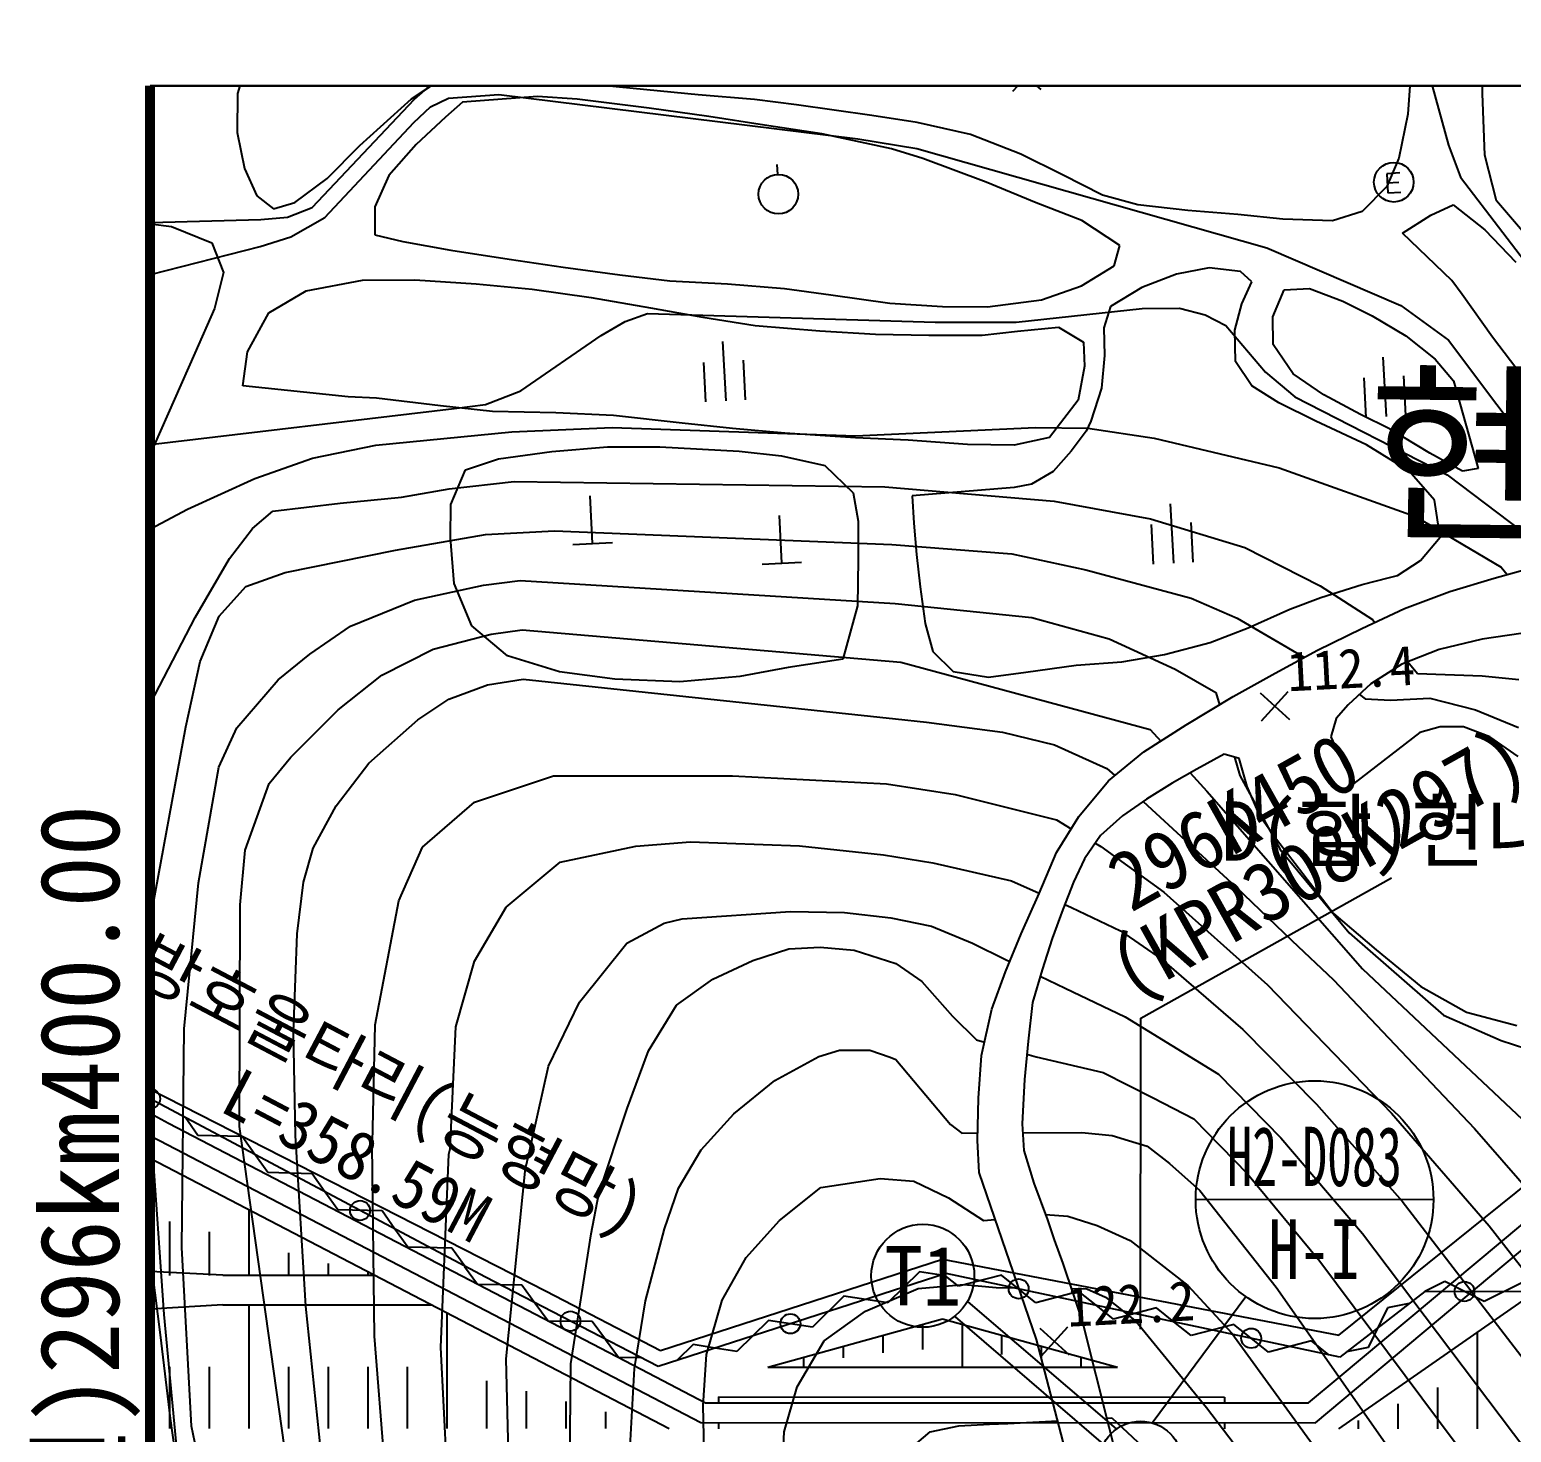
# Model space of a CAD drawing. Header units: millimetres. Extents: x 14054 to 14850, y 1103 to 1809.
# Drawn here: x 14135.3 to 14210.1, y 1473.4 to 1544.2 of the extents above; entities that cross this region are included whole.
import ezdxf
from ezdxf.enums import TextEntityAlignment as Align
from ezdxf.xclip import XClip

# ---------------------------------------------------------------- set-up
doc = ezdxf.new("R2010")
doc.units = ezdxf.units.MM
doc.header["$LTSCALE"] = 10
doc.header["$MEASUREMENT"] = 0
doc.header["$XCLIPFRAME"] = 2
doc.linetypes.add('A-CENTR01', pattern=[2, 1.25, -0.25, 0.25, -0.25])
for name, color, linetype in [('TN-MACL', 6, 'A-CENTR01'), ('TN-MANH', 4, 'Continuous'), ('TT-WIRE-EQPM', 6, 'Continuous'), ('TZ-BASE', 253, 'Continuous'), ('TZ-CABL', 4, 'Continuous')]:
    doc.layers.add(name, color=color, linetype=linetype)
doc.layers.add('TX-PAPR', color=2, linetype='Continuous', plot=False)
doc.styles.add('GR', font='GulimChe.ttf')
doc.styles.add('HANA', font='GulimChe.ttf')
doc.styles.add('굴림체', font='GulimChe.ttf')

# ---------------------------------------------------------------- blocks, each defined once
blk = doc.blocks.new('JD-SSG3')
at = {"layer": 'TZ-BASE'}
for p, q in [((5.425, 77.829, 107.231), (4.414, 74.599, 107.231)), ((14.138, 74.962, 107.231), (17.497, 77.459, 107.231)), ((67.256, 74.597, 106.136), (67.318, 77.483, 106.136)), ((64.328, 76.404, 107), (65.545, 71.992, 107)), ((13.357, 74.319, 107), (15.403, 76.155, 107)), ((27.663, 74.531, 107.929), (17.318, 75.574, 107.929)), ((43.484, 76.141, 107.702), (44.97, 74.802, 107.702)), ((43.558, 74.729, 107.702), (44.897, 76.214, 107.702)), ((63.648, 75.651, 107.929), (63.485, 73.559, 107.929)), ((13.204, 74.334, 107.231), (14.138, 74.962, 107.231)), ((4.414, 74.599, 107.231), (4.403, 72.636, 107.231)), ((8.182, 68.857, 107), (13.357, 74.319, 107)), ((10.583, 71.976, 107.231), (13.204, 74.334, 107.231)), ((14.161, 73.933, 108), (15.068, 74.369, 108)), ((15.768, 74.164, 108.551), (14.907, 73.402, 108.551)), ((15.068, 74.369, 108), (17.606, 74.562, 108)), ((19.565, 74.446, 108.551), (15.768, 74.164, 108.551)), ((17.606, 74.562, 108), (35.736, 72.32, 108)), ((21.563, 74.321, 108.551), (19.565, 74.446, 108.551)), ((25.2, 73.871, 108.551), (21.563, 74.321, 108.551)), ((30.508, 74.3, 107.929), (27.663, 74.531, 107.929)), ((32.637, 74.041, 107.929), (30.508, 74.3, 107.929)), ((67.379, 71.5, 106.136), (67.256, 74.597, 106.136)), ((13.321, 73.149, 108), (14.161, 73.933, 108)), ((14.907, 73.402, 108.551), (13.433, 72.028, 108.551)), ((28.213, 73.447, 108.551), (25.2, 73.871, 108.551)), ((31.018, 73.009, 108.551), (28.213, 73.447, 108.551)), ((36.441, 73.494, 107.929), (32.637, 74.041, 107.929)), ((38.719, 73.139, 107.929), (36.441, 73.494, 107.929)), ((63.485, 73.559, 107.929), (63.036, 71.339, 107.929)), ((4.403, 72.636, 107.231), (4.772, 70.819, 107.231)), ((8.824, 68.349, 108), (13.321, 73.149, 108)), ((33.918, 72.57, 108.551), (31.018, 73.009, 108.551)), ((37.435, 71.818, 108.551), (33.918, 72.57, 108.551)), ((41.409, 72.533, 107.929), (38.719, 73.139, 107.929)), ((8.936, 70.322, 107.231), (10.583, 71.976, 107.231)), ((13.433, 72.028, 108.551), (12.051, 70.464, 108.551)), ((35.736, 72.32, 108), (38.711, 71.833, 108)), ((39.013, 71.323, 108.551), (37.435, 71.818, 108.551)), ((38.711, 71.833, 108), (56.376, 66.809, 108)), ((43.96, 71.55, 107.929), (41.409, 72.533, 107.929)), ((65.545, 71.992, 107), (66.155, 70.379, 107)), ((42.202, 70.123, 108.551), (39.013, 71.323, 108.551)), ((46.058, 70.5, 107.929), (43.96, 71.55, 107.929)), ((63.036, 71.339, 107.929), (62.429, 69.914, 107.929)), ((67.967, 69.188, 106.136), (67.379, 71.5, 106.136)), ((4.772, 70.819, 107.231), (5.393, 69.432, 107.231)), ((7.313, 69.101, 107.231), (8.936, 70.322, 107.231)), ((12.051, 70.464, 108.551), (11.348, 68.889, 108.551)), ((31.641, 71.022, 108.929), (31.667, 70.523, 108.929)), ((48.081, 69.469, 107.929), (46.058, 70.5, 107.929)), ((63.09, 70.592, 107.527), (62.426, 70.558, 107.527)), ((62.426, 70.558, 107.527), (62.476, 69.596, 107.527)), ((66.155, 70.379, 107), (77.21, 55.896, 107)), ((44.735, 69.085, 108.551), (42.202, 70.123, 108.551)), ((62.429, 69.914, 107.929), (61.184, 68.649, 107.929)), ((63.032, 70.107, 107.527), (62.451, 70.077, 107.527)), ((62.476, 69.596, 107.527), (63.14, 69.631, 107.527)), ((5.393, 69.432, 107.231), (6.232, 68.778, 107.231)), ((6.232, 68.778, 107.231), (7.313, 69.101, 107.231)), ((6.936, 68.365, 107), (8.182, 68.857, 107)), ((11.348, 68.889, 108.551), (11.345, 67.474, 108.551)), ((47.042, 68.201, 108.551), (44.735, 69.085, 108.551)), ((49.867, 68.989, 107.929), (48.081, 69.469, 107.929)), ((52.391, 68.706, 107.929), (49.867, 68.989, 107.929)), ((64.653, 68.465, 107.193), (65.774, 68.977, 107.193)), ((65.774, 68.977, 107.193), (67.379, 67.726, 107.193)), ((69.377, 67.544, 106.136), (67.967, 69.188, 106.136)), ((0.025, 68.093, 107), (5.591, 68.245, 107)), ((5.591, 68.245, 107), (6.936, 68.365, 107)), ((7.115, 67.365, 108), (8.824, 68.349, 108)), ((48.948, 66.927, 108.551), (47.042, 68.201, 108.551)), ((54.917, 68.498, 107.929), (52.391, 68.706, 107.929)), ((57.177, 68.256, 107.929), (54.917, 68.498, 107.929)), ((59.687, 68.181, 107.929), (57.177, 68.256, 107.929)), ((61.184, 68.649, 107.929), (59.687, 68.181, 107.929)), ((63.224, 67.562, 107.193), (64.653, 68.465, 107.193)), ((0.025, 68.023, 112.325), (1.086, 67.892, 112.325)), ((1.086, 67.892, 112.325), (3.111, 67.069, 112.325)), ((5.551, 66.876, 108), (7.115, 67.365, 108)), ((11.345, 67.474, 108.551), (12.756, 67.132, 108.551)), ((65.718, 65.165, 107.193), (63.224, 67.562, 107.193)), ((67.379, 67.726, 107.193), (68.94, 66.098, 107.193)), ((0.024, 65.471, 108), (5.551, 66.876, 108)), ((3.111, 67.069, 112.325), (3.712, 65.57, 112.325)), ((12.756, 67.132, 108.551), (15.184, 66.699, 108.551)), ((15.184, 66.699, 108.551), (18.121, 66.24, 108.551)), ((48.669, 65.913, 108.551), (48.948, 66.927, 108.551)), ((56.376, 66.809, 108), (63.132, 63.902, 108)), ((18.121, 66.24, 108.551), (20.852, 65.84, 108.551)), ((20.852, 65.84, 108.551), (23.714, 65.458, 108.551)), ((47.011, 64.899, 108.551), (48.669, 65.913, 108.551)), ((3.712, 65.57, 112.325), (3.25, 63.746, 112.325)), ((7.887, 64.639, 109.457), (10.726, 65.181, 109.457)), ((10.726, 65.181, 109.457), (13.369, 65.198, 109.457)), ((13.369, 65.198, 109.457), (16.46, 65, 109.457)), ((23.714, 65.458, 108.551), (26.238, 65.155, 108.551)), ((26.238, 65.155, 108.551), (29.142, 64.998, 108.551)), ((51.814, 65.488, 111.212), (50.068, 64.816, 111.212)), ((53.46, 65.803, 111.212), (51.814, 65.488, 111.212)), ((55.044, 65.627, 111.212), (53.46, 65.803, 111.212)), ((55.62, 65.09, 111.212), (55.044, 65.627, 111.212)), ((55.113, 63.985, 111.212), (55.62, 65.09, 111.212)), ((66.235, 64.459, 107.193), (65.718, 65.165, 107.193)), ((6.002, 63.535, 109.457), (7.887, 64.639, 109.457)), ((16.46, 65, 109.457), (19.287, 64.731, 109.457)), ((19.287, 64.731, 109.457), (22.263, 64.309, 109.457)), ((29.142, 64.998, 108.551), (32.026, 64.766, 108.551)), ((32.026, 64.766, 108.551), (34.361, 64.448, 108.551)), ((34.361, 64.448, 108.551), (37.337, 64.026, 108.551)), ((45.001, 64.193, 108.551), (47.011, 64.899, 108.551)), ((50.068, 64.816, 111.212), (48.487, 63.858, 111.212)), ((56.669, 63.338, 108.608), (57.256, 64.689, 108.608)), ((57.256, 64.689, 108.608), (58.522, 64.764, 108.608)), ((58.522, 64.764, 108.608), (60.21, 64.116, 108.608)), ((67.77, 62.304, 107.193), (66.235, 64.459, 107.193)), ((3.25, 63.746, 112.325), (2.254, 61.496, 112.325)), ((22.263, 64.309, 109.457), (25.256, 63.792, 109.457)), ((25.256, 63.792, 109.457), (27.909, 63.318, 109.457)), ((37.337, 64.026, 108.551), (39.995, 63.854, 108.551)), ((39.995, 63.854, 108.551), (42.278, 63.838, 108.551)), ((42.278, 63.838, 108.551), (45.001, 64.193, 108.551)), ((43.714, 63.063, 109), (50.079, 63.752, 109)), ((48.487, 63.858, 111.212), (48.15, 62.769, 111.212)), ((50.079, 63.752, 109), (51.961, 63.762, 109)), ((51.961, 63.762, 109), (53.262, 63.43, 109)), ((54.753, 62.65, 111.212), (55.113, 63.985, 111.212)), ((60.21, 64.116, 108.608), (61.69, 63.376, 108.608)), ((63.132, 63.902, 108), (65.552, 62.154, 108)), ((4.916, 61.57, 109.457), (6.002, 63.535, 109.457)), ((22.777, 62.394, 109), (23.98, 63.102, 109)), ((23.98, 63.102, 109), (25.113, 63.497, 109)), ((25.113, 63.497, 109), (39.636, 63.057, 109)), ((27.909, 63.318, 109.457), (30.545, 62.901, 109.457)), ((30.545, 62.901, 109.457), (33.805, 62.626, 109.457)), ((39.636, 63.057, 109), (43.714, 63.063, 109)), ((53.262, 63.43, 109), (54.298, 62.886, 109)), ((54.298, 62.886, 109), (56.308, 60.546, 109)), ((56.687, 61.941, 108.608), (56.669, 63.338, 108.608)), ((61.69, 63.376, 108.608), (63.392, 62.369, 108.608)), ((18.709, 59.589, 109), (22.777, 62.394, 109)), ((28.904, 62.083, 109.136), (29.059, 59.087, 109.136)), ((33.805, 62.626, 109.457), (36.614, 62.452, 109.457)), ((36.614, 62.452, 109.457), (39.313, 62.41, 109.457)), ((39.313, 62.41, 109.457), (42.011, 62.408, 109.457)), ((42.011, 62.408, 109.457), (43.788, 62.607, 109.457)), ((43.788, 62.607, 109.457), (45.866, 62.803, 109.457)), ((45.866, 62.803, 109.457), (47.12, 62.048, 109.457)), ((48.15, 62.769, 111.212), (48.186, 61.371, 111.212)), ((54.786, 61.084, 111.212), (54.753, 62.65, 111.212)), ((63.392, 62.369, 108.608), (64.865, 61.196, 108.608)), ((65.552, 62.154, 108), (70.943, 54.958, 108)), ((69.269, 60.337, 107.193), (67.77, 62.304, 107.193)), ((2.254, 61.496, 112.325), (0.203, 56.848, 112.325)), ((4.683, 59.856, 109.457), (4.916, 61.57, 109.457)), ((47.12, 62.048, 109.457), (47.177, 60.84, 109.457)), ((48.186, 61.371, 111.212), (48.028, 59.732, 111.212)), ((57.702, 60.455, 108.608), (56.687, 61.941, 108.608)), ((28.061, 59.035, 109.136), (27.957, 61.033, 109.136)), ((30.058, 59.139, 109.136), (29.954, 61.136, 109.136)), ((47.177, 60.84, 109.457), (46.849, 59.127, 109.457)), ((55.617, 59.844, 111.212), (54.786, 61.084, 111.212)), ((62.237, 61.298, 108.608), (62.393, 58.302, 108.608)), ((64.865, 61.196, 108.608), (65.793, 60.107, 108.608)), ((9.996, 59.285, 109.457), (4.683, 59.856, 109.457)), ((56.982, 58.994, 111.212), (55.617, 59.844, 111.212)), ((56.308, 60.546, 109), (57.794, 59.295, 109)), ((59.252, 59.393, 108.608), (57.702, 60.455, 108.608)), ((61.394, 58.25, 108.608), (61.29, 60.248, 108.608)), ((63.391, 58.354, 108.608), (63.288, 60.351, 108.608)), ((65.793, 60.107, 108.608), (67.047, 55.672, 108.608)), ((11.429, 59.226, 109.457), (9.996, 59.285, 109.457)), ((14.669, 58.837, 109.457), (11.429, 59.226, 109.457)), ((16.932, 58.904, 109), (18.709, 59.589, 109)), ((46.849, 59.127, 109.457), (45.406, 57.243, 109.457)), ((48.028, 59.732, 111.212), (47.494, 58.06, 111.212)), ((57.794, 59.295, 109), (65.475, 55.356, 109)), ((61.106, 58.403, 108.608), (59.252, 59.393, 108.608)), ((0.021, 56.879, 109), (15.35, 58.7, 109)), ((17.288, 58.553, 109.457), (14.669, 58.837, 109.457)), ((15.35, 58.7, 109), (16.932, 58.904, 109)), ((20.476, 58.486, 109.457), (17.288, 58.553, 109.457)), ((23.399, 58.348, 109.457), (20.476, 58.486, 109.457)), ((26.866, 57.956, 109.457), (23.399, 58.348, 109.457)), ((58.855, 58.06, 111.212), (56.982, 58.994, 111.212)), ((62.604, 57.663, 108.608), (61.106, 58.403, 108.608)), ((18.271, 57.534, 110), (23.33, 57.751, 110)), ((23.33, 57.751, 110), (35.604, 57.327, 110)), ((29.409, 57.691, 109.457), (26.866, 57.956, 109.457)), ((32.048, 57.463, 109.457), (29.409, 57.691, 109.457)), ((35.604, 57.327, 110), (44.692, 57.739, 110)), ((44.692, 57.739, 110), (47.341, 57.714, 110)), ((47.494, 58.06, 111.212), (47.26, 57.554, 111.212)), ((47.341, 57.714, 110), (50.687, 57.212, 110)), ((61.404, 56.87, 111.212), (58.855, 58.06, 111.212)), ((64.605, 56.444, 108.608), (62.604, 57.663, 108.608)), ((0.203, 56.848, 112.325), (0.021, 56.316, 112.325)), ((11.397, 56.845, 110), (18.271, 57.534, 110)), ((35.611, 57.22, 109.457), (32.048, 57.463, 109.457)), ((38.27, 57.104, 109.457), (35.611, 57.22, 109.457)), ((41.267, 56.89, 109.457), (38.27, 57.104, 109.457)), ((43.627, 56.854, 109.457), (41.267, 56.89, 109.457)), ((45.406, 57.243, 109.457), (43.627, 56.854, 109.457)), ((47.26, 57.554, 111.212), (46.49, 56.547, 111.212)), ((50.687, 57.212, 110), (57, 55.706, 110)), ((63.554, 55.535, 111.212), (61.404, 56.87, 111.212)), ((5.292, 55.169, 110), (8.207, 56.196, 110)), ((8.207, 56.196, 110), (11.397, 56.845, 110)), ((15.923, 55.61, 114.024), (17.592, 56.17, 114.024)), ((17.592, 56.17, 114.024), (20.277, 56.526, 114.024)), ((20.277, 56.526, 114.024), (23.092, 56.767, 114.024)), ((23.092, 56.767, 114.024), (25.734, 56.765, 114.024)), ((25.734, 56.765, 114.024), (29.732, 56.553, 114.024)), ((29.732, 56.553, 114.024), (31.88, 56.314, 114.024)), ((31.88, 56.314, 114.024), (34.062, 55.829, 114.024)), ((46.49, 56.547, 111.212), (45.587, 55.523, 111.212)), ((66.252, 55.532, 108.608), (64.605, 56.444, 108.608)), ((15.179, 53.866, 114.024), (15.923, 55.61, 114.024)), ((34.062, 55.829, 114.024), (35.494, 54.448, 114.024)), ((45.587, 55.523, 111.212), (44.502, 54.878, 111.212)), ((57, 55.706, 110), (63.877, 53.247, 110)), ((64.834, 54.082, 111.212), (63.554, 55.535, 111.212)), ((65.475, 55.356, 109), (69.273, 52.47, 109)), ((67.047, 55.672, 108.608), (66.252, 55.532, 108.608)), ((1.898, 53.615, 110), (5.292, 55.169, 110)), ((12.692, 54.228, 111), (15.099, 54.654, 111)), ((15.099, 54.654, 111), (18.383, 55.017, 111)), ((18.383, 55.017, 111), (37.091, 54.753, 111)), ((37.091, 54.753, 111), (45.634, 54.025, 111)), ((43.613, 54.722, 111.212), (38.473, 54.29, 111.212)), ((44.502, 54.878, 111.212), (43.613, 54.722, 111.212)), ((6.199, 53.528, 111), (9.594, 53.93, 111)), ((9.594, 53.93, 111), (12.692, 54.228, 111)), ((15.173, 52.169, 114.024), (15.179, 53.866, 114.024)), ((22.34, 51.89, 112.533), (22.216, 54.287, 112.533)), ((35.494, 54.448, 114.024), (35.737, 53.01, 114.024)), ((38.473, 54.29, 111.212), (38.547, 52.911, 111.212)), ((45.634, 54.025, 111), (50.507, 53.142, 111)), ((51.501, 53.892, 108.608), (51.657, 50.896, 108.608)), ((65.126, 52.209, 111.212), (64.834, 54.082, 111.212)), ((0.019, 52.634, 110), (1.898, 53.615, 110)), ((5.17, 52.649, 111), (6.199, 53.528, 111)), ((31.892, 50.898, 112.552), (31.768, 53.294, 112.552)), ((50.507, 53.142, 111), (55.268, 51.686, 111)), ((63.877, 53.247, 110), (68.204, 50.695, 110)), ((4.007, 51.135, 111), (5.17, 52.649, 111)), ((16.935, 52.35, 112), (20.417, 52.524, 112)), ((20.417, 52.524, 112), (37.443, 51.839, 112)), ((35.737, 53.01, 114.024), (35.746, 51.084, 114.024)), ((38.547, 52.911, 111.212), (38.693, 51.342, 111.212)), ((50.658, 50.844, 108.608), (50.555, 52.842, 108.608)), ((52.655, 50.948, 108.608), (52.552, 52.945, 108.608)), ((12.393, 51.545, 112), (16.935, 52.35, 112)), ((15.346, 49.863, 114.024), (15.173, 52.169, 114.024)), ((21.341, 51.839, 112.533), (23.339, 51.942, 112.533)), ((37.443, 51.839, 112), (43.501, 51.36, 112)), ((55.268, 51.686, 111), (59.06, 49.753, 111)), ((64.127, 51.035, 111.212), (65.126, 52.209, 111.212)), ((2.286, 48.153, 111), (4.007, 51.135, 111)), ((6.827, 50.432, 112), (12.393, 51.545, 112)), ((30.894, 50.846, 112.552), (32.891, 50.949, 112.552)), ((35.746, 51.084, 114.024), (35.71, 48.745, 114.024)), ((38.693, 51.342, 111.212), (38.876, 49.698, 111.212)), ((43.501, 51.36, 112), (47.234, 50.56, 112)), ((62.965, 50.279, 111.212), (64.127, 51.035, 111.212)), ((4.83, 49.719, 112), (6.827, 50.432, 112)), ((47.234, 50.56, 112), (52.561, 49.132, 112)), ((61.184, 49.815, 111.212), (62.567, 50.172, 111.212)), ((62.567, 50.172, 111.212), (62.965, 50.279, 111.212)), ((65.617, 49.458), (67.844, 50.135)), ((67.844, 50.135), (70.198, 50.79)), ((68.204, 50.695, 110), (68.509, 50.32, 110)), ((3.484, 48.226, 112), (4.83, 49.719, 112)), ((13.343, 49.034, 113), (16.836, 49.793, 113)), ((16.238, 47.736, 114.024), (15.346, 49.863, 114.024)), ((16.836, 49.793, 113), (18.676, 50.021, 113)), ((18.676, 50.021, 113), (37.615, 48.868, 113)), ((38.876, 49.698, 111.212), (39.131, 47.844, 111.212)), ((59.06, 49.753, 111), (61.704, 48.045, 111)), ((59.098, 49.167, 111.212), (61.184, 49.815, 111.212)), ((63.328, 48.613), (65.617, 49.458)), ((10.127, 47.72, 113), (13.343, 49.034, 113)), ((35.71, 48.745, 114.024), (34.971, 46.058, 114.024)), ((37.615, 48.868, 113), (44.519, 48.148, 113)), ((52.561, 49.132, 112), (54.885, 48.117, 112)), ((57.542, 48.568, 111.212), (59.098, 49.167, 111.212)), ((0.016, 43.81, 111), (2.286, 48.153, 111)), ((2.536, 45.937, 112), (3.484, 48.226, 112)), ((44.519, 48.148, 113), (48.409, 47.072, 113)), ((54.885, 48.117, 112), (58.269, 46.14, 112)), ((55.433, 47.637, 111.212), (57.542, 48.568, 111.212)), ((61.165, 47.6), (63.328, 48.613)), ((61.704, 48.045, 111), (61.82, 47.907, 111)), ((8.071, 46.307, 113), (10.127, 47.72, 113)), ((14.296, 46.547, 114), (17.223, 47.31, 114)), ((18.046, 46.218, 114.024), (16.238, 47.736, 114.024)), ((17.223, 47.31, 114), (18.785, 47.524, 114)), ((18.785, 47.524, 114), (37.901, 45.892, 114)), ((39.131, 47.844, 111.212), (39.506, 46.443, 111.212)), ((53.516, 46.892, 111.212), (55.433, 47.637, 111.212)), ((58.939, 46.502), (61.165, 47.6)), ((69.195, 47.342, 112.614), (67.241, 47.065, 112.614)), ((11.699, 45.241, 114), (14.296, 46.547, 114)), ((39.506, 46.443, 111.212), (40.548, 45.427, 111.212)), ((48.409, 47.072, 113), (51.753, 45.542, 113)), ((51.204, 46.286, 111.212), (53.516, 46.892, 111.212)), ((56.797, 45.343), (58.939, 46.502)), ((65.076, 46.535, 112.614), (63.186, 45.795, 112.614)), ((67.241, 47.065, 112.614), (65.076, 46.535, 112.614)), ((1.805, 42.627, 112), (2.536, 45.937, 112)), ((6.467, 45.007, 113), (8.071, 46.307, 113)), ((20.676, 45.404, 114.024), (18.046, 46.218, 114.024)), ((32.21, 45.628, 114.024), (29.769, 45.174, 114.024)), ((34.971, 46.058, 114.024), (32.21, 45.628, 114.024)), ((37.901, 45.892, 114), (50.492, 42.495, 114)), ((44.208, 45.39, 111.212), (46.743, 45.749, 111.212)), ((46.743, 45.749, 111.212), (49.048, 45.921, 111.212)), ((49.048, 45.921, 111.212), (51.204, 46.286, 111.212)), ((63.186, 45.795, 112.614), (61.632, 44.805, 112.614)), ((63.484, 45.912, 111), (63.975, 45.324, 111)), ((4.387, 42.58, 113), (6.467, 45.007, 113)), ((9.496, 43.486, 114), (11.699, 45.241, 114)), ((17.037, 44.751, 115), (18.828, 45.048, 115)), ((18.828, 45.048, 115), (37.626, 43.04, 115)), ((23.463, 45.042, 114.024), (20.676, 45.404, 114.024)), ((26.745, 44.898, 114.024), (23.463, 45.042, 114.024)), ((29.769, 45.174, 114.024), (26.745, 44.898, 114.024)), ((40.548, 45.427, 111.212), (42.318, 45.136, 111.212)), ((42.318, 45.136, 111.212), (44.208, 45.39, 111.212)), ((51.753, 45.542, 113), (53.802, 44.37, 113)), ((54.676, 44.162), (56.797, 45.343)), ((63.975, 45.324, 111), (67.246, 45.21, 111)), ((67.246, 45.21, 111), (69.102, 45.022, 111)), ((15.084, 44.038, 115), (17.037, 44.751, 115)), ((52.303, 42.728), (54.676, 44.162)), ((53.802, 44.37, 113), (53.983, 43.743, 113)), ((56.036, 44.351, 112.446), (57.522, 43.012, 112.446)), ((56.109, 42.939, 112.446), (57.448, 44.425, 112.446)), ((61.632, 44.805, 112.614), (60.478, 43.752, 112.614)), ((61.049, 44.272, 112), (61.343, 44.052, 112)), ((7.105, 41.107, 114), (9.496, 43.486, 114)), ((13.511, 42.986, 115), (15.084, 44.038, 115)), ((60.478, 43.752, 112.614), (59.87, 43.057, 112.614)), ((61.343, 44.052, 112), (62.625, 43.976, 112)), ((62.625, 43.976, 112), (64.607, 44.079, 112)), ((64.607, 44.079, 112), (66.91, 43.489, 112)), ((66.91, 43.489, 112), (69.085, 42.608, 112)), ((11.043, 40.808, 115), (13.511, 42.986, 115)), ((37.626, 43.04, 115), (39.203, 42.872, 115)), ((39.203, 42.872, 115), (43.038, 42.37, 115)), ((50.162, 41.378), (52.303, 42.728)), ((59.87, 43.057, 112.614), (59.598, 42.132, 112.614)), ((0.012, 32.833, 112), (1.805, 42.627, 112)), ((3.473, 40.601, 113), (4.387, 42.58, 113)), ((43.038, 42.37, 115), (45.662, 41.724, 115)), ((50.492, 42.495, 114), (51.02, 41.919, 114)), ((59.598, 42.132, 112.614), (60.21, 40.809, 112.614)), ((64.097, 42.35, 112.614), (60.759, 39.78, 112.614)), ((65.126, 42.626, 112.866), (64.097, 42.35, 112.866)), ((66.303, 42.628, 112.866), (65.126, 42.626, 112.866)), ((67.628, 42.126, 112.866), (66.303, 42.628, 112.866)), ((69.059, 41.14, 112.866), (67.628, 42.126, 112.866)), ((45.662, 41.724, 115), (48.306, 40.536, 115)), ((48.378, 39.904), (50.162, 41.378)), ((54.219, 41.26, 126.025), (52.833, 40.5, 126.025)), ((54.976, 41.03, 126.025), (54.219, 41.26, 126.025)), ((2.454, 34.754, 113), (3.473, 40.601, 113)), ((6.005, 39.782, 114), (7.105, 41.107, 114)), ((9.391, 38.642, 115), (11.043, 40.808, 115)), ((48.306, 40.536, 115), (48.702, 40.172, 115)), ((52.833, 40.5, 126.025), (51.594, 39.784, 126.025)), ((54.746, 41.1, 113), (55.013, 40.175, 113)), ((55.378, 39.623, 126.025), (54.976, 41.03, 126.025)), ((60.21, 40.809, 112.614), (60.759, 39.78, 112.614)), ((4.809, 36.401, 114), (6.005, 39.782, 114)), ((16.376, 38.831, 116), (20.374, 40.156, 116)), ((20.374, 40.156, 116), (29.406, 40.16, 116)), ((29.406, 40.16, 116), (37.181, 39.764, 116)), ((37.181, 39.764, 116), (40.647, 39.218, 116)), ((46.889, 38.114), (48.378, 39.904)), ((51.594, 39.784, 126.025), (50.292, 38.983, 126.025)), ((52.499, 40.307, 114), (53.351, 39.379, 114)), ((55.013, 40.175, 113), (57.052, 36.448, 113)), ((40.647, 39.218, 116), (45.75, 37.933, 116)), ((50.292, 38.983, 126.025), (49.095, 38.14, 126.025)), ((53.351, 39.379, 114), (61.198, 30.417, 114)), ((56.032, 38.111, 126.025), (55.378, 39.623, 126.025)), ((8.228, 36.501, 115), (9.391, 38.642, 115)), ((13.749, 36.56, 116), (16.376, 38.831, 116)), ((50.125, 38.865, 115), (54.815, 34.558, 115)), ((45.75, 37.933, 116), (46.501, 37.487, 116)), ((45.757, 36.283), (46.889, 38.114)), ((49.095, 38.14, 126.025), (47.983, 37.15, 126.025)), ((56.644, 37.25, 126.025), (56.032, 38.111, 126.025)), ((24.524, 36.61, 117), (27.286, 36.826, 117)), ((27.286, 36.826, 117), (32.792, 36.632, 117)), ((47.983, 37.15, 126.025), (47.166, 35.971, 126.025)), ((47.717, 36.765, 116), (47.998, 36.598, 116)), ((56.644, 37.25, 112.866), (59.741, 33.219, 112.866)), ((4.546, 33.643, 114), (4.809, 36.401, 114)), ((7.754, 34.785, 115), (8.228, 36.501, 115)), ((12.567, 33.855, 116), (13.749, 36.56, 116)), ((20.702, 35.802, 117), (24.524, 36.61, 117)), ((32.792, 36.632, 117), (37.028, 36.174, 117)), ((37.028, 36.174, 117), (39.519, 35.771, 117)), ((44.878, 34.222), (45.757, 36.283)), ((47.166, 35.971, 126.025), (46.621, 34.793, 126.025)), ((47.998, 36.598, 116), (51.168, 34.293, 116)), ((57.052, 36.448, 113), (60.537, 32.228, 113)), ((17.973, 33.526, 117), (20.702, 35.802, 117)), ((39.519, 35.771, 117), (43.488, 34.863, 117)), ((1.717, 27.397, 113), (2.454, 34.754, 113)), ((7.434, 32.186, 115), (7.754, 34.785, 115)), ((43.488, 34.863, 117), (44.886, 34.242, 117)), ((46.621, 34.793, 126.025), (46.078, 33.405, 126.025)), ((54.815, 34.558, 115), (57.642, 31.856, 115)), ((11.367, 27.592, 116), (12.567, 33.855, 116)), ((43.978, 32.182), (44.878, 34.222)), ((46.18, 33.666, 117), (46.512, 33.519, 117)), ((51.168, 34.293, 116), (56.406, 29.604, 116)), ((4.515, 22.459, 114), (4.546, 33.643, 114)), ((16.386, 30.8, 117), (17.973, 33.526, 117)), ((25.945, 32.719, 118), (26.868, 32.939, 118)), ((26.868, 32.939, 118), (32.334, 33.316, 118)), ((32.334, 33.316, 118), (35.049, 33.264, 118)), ((35.049, 33.264, 118), (37.387, 32.997, 118)), ((37.387, 32.997, 118), (39.443, 32.572, 118)), ((46.078, 33.405, 126.025), (45.534, 31.953, 126.025)), ((46.512, 33.519, 117), (48.994, 32.341, 117)), ((59.741, 33.219, 112.866), (61.888, 31.374, 112.866)), ((7.257, 27.681, 115), (7.434, 32.186, 115)), ((24.066, 31.707, 118), (25.945, 32.719, 118)), ((39.443, 32.572, 118), (41.521, 31.711, 118)), ((43.183, 30.267), (43.978, 32.182)), ((48.994, 32.341, 117), (51.054, 30.898, 117)), ((60.537, 32.228, 113), (65.295, 28.075, 113)), ((21.678, 28.737, 118), (24.066, 31.707, 118)), ((30.429, 30.845, 119), (32.239, 31.423, 119)), ((32.239, 31.423, 119), (33.832, 31.506, 119)), ((33.832, 31.506, 119), (35.535, 31.352, 119)), ((41.521, 31.711, 118), (43.21, 30.879, 118)), ((45.534, 31.953, 126.025), (45.032, 30.376, 126.025)), ((57.642, 31.856, 115), (59.732, 29.859, 115)), ((15.438, 27.498, 117), (16.386, 30.8, 117)), ((28.402, 29.897, 119), (30.429, 30.845, 119)), ((35.535, 31.352, 119), (37.652, 30.687, 119)), ((37.652, 30.687, 119), (38.957, 29.787, 119)), ((43.21, 30.879, 118), (43.399, 30.787, 118)), ((51.054, 30.898, 117), (55.17, 27.351, 117)), ((61.888, 31.374, 112.866), (64.141, 29.528, 112.866)), ((42.492, 28.374), (43.183, 30.267)), ((45.032, 30.376, 126.025), (44.552, 28.715, 126.025)), ((44.936, 30.043, 118), (46.191, 29.436, 118)), ((61.198, 30.417, 114), (72.641, 19.646, 114)), ((26.567, 28.584, 119), (28.402, 29.897, 119)), ((38.957, 29.787, 119), (40.501, 28.027, 119)), ((46.191, 29.436, 118), (49.219, 27.995, 118)), ((56.406, 29.604, 116), (62.661, 23.13, 116)), ((59.732, 29.859, 115), (66.859, 22.359, 115)), ((64.141, 29.528, 112.866), (66.456, 28.229, 112.866)), ((20.117, 25.505, 118), (21.678, 28.737, 118)), ((25.161, 26.274, 119), (26.567, 28.584, 119)), ((44.552, 28.715, 126.025), (44.324, 26.759, 126.025)), ((7.239, 27.224, 115), (7.257, 27.681, 115)), ((40.501, 28.027, 119), (41.725, 26.832, 119)), ((41.971, 26.039), (42.492, 28.374)), ((49.219, 27.995, 118), (53.934, 25.098, 118)), ((60.004, 11.932), (80.009, 28.006)), ((60.004, 11.932), (80.009, 28.006)), ((65.295, 28.075, 113), (68.201, 26.806, 113)), ((66.456, 28.229, 112.866), (69, 27.561, 112.866)), ((1.613, 16.346, 113), (1.717, 27.397, 113)), ((7.346, 22.008, 115), (7.239, 27.224, 115)), ((11.236, 21.647, 116), (11.367, 27.592, 116)), ((15.151, 21.329, 117), (15.438, 27.498, 117)), ((55.17, 27.351, 117), (58.882, 23.579, 117)), ((24.092, 23.373, 119), (25.161, 26.274, 119)), ((33.752, 25.993, 120), (34.805, 26.32, 120)), ((34.805, 26.32, 120), (36.329, 26.311, 120)), ((36.329, 26.311, 120), (37.354, 25.951, 120)), ((41.725, 26.832, 119), (42.123, 26.718, 119)), ((44.324, 26.759, 126.025), (44.139, 24.825, 126.025)), ((68.201, 26.806, 113), (70.078, 26.193, 113)), ((19.008, 20.54, 118), (20.117, 25.505, 118)), ((31.546, 24.786, 120), (33.752, 25.993, 120)), ((37.354, 25.951, 120), (37.647, 25.849, 120)), ((37.647, 25.849, 120), (40.398, 22.563, 120)), ((41.828, 23.895), (41.971, 26.039)), ((44.262, 26.104, 119), (44.724, 25.971, 119)), ((44.724, 25.971, 119), (48.106, 25.178, 119)), ((29.466, 23.106, 120), (31.546, 24.786, 120)), ((44.139, 24.825, 126.025), (44.016, 22.597, 126.025)), ((48.106, 25.178, 119), (50.642, 23.906, 119)), ((53.934, 25.098, 118), (57.089, 21.879, 118)), ((0.008, 24.341), (20.004, 14.145)), ((0.008, 24.341), (20.004, 14.145)), ((0.09, 21.884, 112), (0.009, 24.181, 112)), ((22.657, 19.06, 119), (24.092, 23.373, 119)), ((41.769, 21.751), (41.828, 23.895)), ((50.642, 23.906, 119), (52.697, 22.845, 119)), ((58.882, 23.579, 117), (63.198, 18.698, 117)), ((2.414, 22.013), (1.766, 22.924)), ((8.862, -8.422, 114), (4.515, 22.459, 114)), ((27.822, 21.278, 120), (29.466, 23.106, 120)), ((40.398, 22.563, 120), (40.98, 22.127, 120)), ((44.016, 22.597, 126.025), (44.103, 21.251, 126.025)), ((52.697, 22.845, 119), (55.398, 20.062, 119)), ((62.661, 23.13, 116), (67.603, 17.446, 116)), ((0.721, 12.971, 112), (0.09, 21.884, 112)), ((4.649, 21.955), (2.414, 22.013)), ((5.297, 21.044), (4.649, 21.955)), ((7.856, 13.387, 115), (7.346, 22.008, 115)), ((40.98, 22.127, 120), (41.78, 22.131, 120)), ((41.856, 20.133), (41.769, 21.751)), ((44.046, 22.143, 120), (47.029, 22.159, 120)), ((47.029, 22.159, 120), (48.561, 22.006, 120)), ((48.561, 22.006, 120), (49.397, 21.759, 120)), ((49.397, 21.759, 120), (50.332, 21.469, 120)), ((57.089, 21.879, 118), (61.211, 17.058, 118)), ((59.981, 9.755), (74.431, 21.858)), ((66.859, 22.359, 115), (72.023, 16.428, 115)), ((5.944, 20.132), (5.297, 21.044)), ((11.22, 21.501, 116), (11.236, 21.647, 116)), ((11.336, 11.881, 116), (11.22, 21.501, 116)), ((14.673, 11.311, 117), (15.089, 21.067, 117)), ((15.089, 21.067, 117), (15.151, 21.329, 117)), ((26.683, 19.349, 120), (27.822, 21.278, 120)), ((44.103, 21.251, 126.025), (44.611, 19.591, 126.025)), ((50.332, 21.469, 120), (51.461, 20.593, 120)), ((58.825, 7.502), (74.976, 21.02)), ((0.008, 20.86), (26.208, 7.213)), ((17.975, 10.729, 118), (18.955, 20.376, 118)), ((18.955, 20.376, 118), (19.008, 20.54, 118)), ((51.461, 20.593, 120), (52.984, 19.229, 120)), ((8.179, 20.075), (5.944, 20.132)), ((8.827, 19.163), (8.179, 20.075)), ((33.856, 19.373, 121), (36.852, 19.838, 121)), ((36.852, 19.838, 121), (38.563, 19.694, 121)), ((38.563, 19.694, 121), (40.31, 18.856, 121)), ((44.752, 11.709), (41.856, 20.133)), ((44.611, 19.591, 126.025), (45.309, 17.743, 126.025)), ((55.398, 20.062, 119), (59.044, 15.656, 119)), ((9.475, 18.252), (8.827, 19.163)), ((22.259, 17.039, 119), (22.657, 19.06, 119)), ((25.972, 17.287, 120), (26.683, 19.349, 120)), ((31.773, 17.716, 121), (33.856, 19.373, 121)), ((40.31, 18.856, 121), (42.074, 17.708, 121)), ((52.984, 19.229, 120), (56.839, 14.351, 120)), ((5.005, 14.929), (5.006, 18.257)), ((11.71, 18.194), (9.475, 18.252)), ((12.357, 17.283), (11.71, 18.194)), ((45.208, 18.01, 121), (46.322, 17.929, 121)), ((63.198, 18.698, 117), (79.096, -2.019, 117)), ((1.005, 14.931), (1.006, 17.663)), ((13.005, 16.372), (12.357, 17.283)), ((25.009, 13.654, 120), (25.972, 17.287, 120)), ((30.089, 15.848, 121), (31.773, 17.716, 121)), ((42.074, 17.708, 121), (42.669, 17.77, 121)), ((45.309, 17.743, 126.025), (45.646, 16.735, 126.025)), ((46.322, 17.929, 121), (47.817, 17.464, 121)), ((47.817, 17.464, 121), (49.483, 16.699, 121)), ((67.603, 17.446, 116), (79.181, 2.55, 116)), ((3.005, 14.93), (3.006, 17.135)), ((21.244, 10.471, 119), (22.259, 17.039, 119)), ((45.646, 16.735, 126.025), (46.069, 15.537, 126.025)), ((49.483, 16.699, 121), (52.392, 14.437, 121)), ((60.002, 7.202), (73.484, 16.577)), ((61.211, 17.058, 118), (82.319, -10.929, 118)), ((0.006, 15.814, 112.325), (0.103, 15.124, 112.325)), ((2.091, 7.334, 113), (1.613, 16.346, 113)), ((7.005, 14.929), (7.005, 16.079)), ((15.24, 16.314), (13.005, 16.372)), ((15.888, 15.403), (15.24, 16.314)), ((25.759, 11.147), (40.005, 15.758)), ((25.759, 11.147), (40.005, 15.758)), ((28.884, 13.695, 121), (30.089, 15.848, 121)), ((40.005, 15.758), (60.004, 11.932)), ((40.005, 15.758), (60.004, 11.932)), ((3.681, 14.953), (0.006, 15.134)), ((0.103, 15.124, 112.325), (0.508, 11.947, 112.325)), ((9.005, 14.928), (9.005, 15.551)), ((11.005, 14.927), (11.005, 15.132)), ((16.534, 14.475), (15.875, 15.377)), ((38.836, 15.128), (37.24, 13.562)), ((39.941, 14.959), (38.836, 15.128)), ((40.809, 14.397), (39.935, 15.094)), ((42.973, 14.96), (40.809, 14.397)), ((43.847, 14.263), (42.973, 14.96)), ((46.069, 15.537, 126.025), (46.618, 13.941, 126.025)), ((59.044, 15.656, 119), (82.224, -15.364, 119)), ((3.681, 14.953), (11.353, 14.951)), ((18.77, 14.446), (16.534, 14.475)), ((19.429, 13.543), (18.77, 14.446)), ((36.115, 13.141, 122), (38.766, 14.285, 122)), ((38.766, 14.285, 122), (41.079, 14.482, 122)), ((41.079, 14.482, 122), (42.713, 14.335, 122)), ((42.713, 14.335, 122), (43.856, 14.317, 122)), ((44.721, 13.566), (43.847, 14.263)), ((46.503, 14.275, 122), (47.286, 14.262, 122)), ((47.286, 14.262, 122), (48.237, 13.847, 122)), ((52.392, 14.437, 121), (54.611, 12.031, 121)), ((56.839, 14.351, 120), (67.678, -1.118, 120)), ((65.353, 14.634), (64.351, 14.137)), ((66.351, 14.131), (65.353, 14.634)), ((69.353, 14.623), (67.35, 13.629)), ((20.089, 12.64), (19.429, 13.543)), ((20.004, 14.145), (25.759, 11.147)), ((20.004, 14.145), (25.759, 11.147)), ((24.459, 10.249, 120), (25.009, 13.654, 120)), ((28.097, 10.944, 121), (28.884, 13.695, 121)), ((35.029, 13.9), (33.433, 12.335)), ((36.134, 13.731), (35.029, 13.9)), ((37.24, 13.562), (36.134, 13.731)), ((46.886, 14.129), (44.721, 13.566)), ((46.618, 13.941, 126.025), (47.062, 12.576, 126.025)), ((47.76, 13.432), (46.886, 14.129)), ((48.237, 13.847, 122), (49.773, 12.61, 122)), ((63.562, 13.529), (62.465, 13.312)), ((67.35, 13.629), (66.351, 14.131)), ((3.681, 13.453), (0.005, 13.243)), ((3.223, -13.606, 112), (0.721, 12.971, 112)), ((3.681, 13.453), (14.234, 13.45)), ((5.003, 7.22), (5.005, 13.429)), ((8.753, 4.795, 115), (7.856, 13.387, 115)), ((15.003, 7.217), (15.004, 13.049)), ((31.185, 10.311), (40.004, 12.758)), ((34.025, 11.639, 122), (36.115, 13.141, 122)), ((40.004, 12.758), (48.833, 10.305)), ((48.634, 12.735), (47.76, 13.432)), ((50.798, 13.298), (48.634, 12.735)), ((51.673, 12.601), (50.798, 13.298)), ((62.465, 13.312), (61.496, 11.297)), ((22.325, 12.612), (20.089, 12.64)), ((22.984, 11.709), (22.325, 12.612)), ((31.222, 12.673), (29.626, 11.108)), ((32.327, 12.504), (31.222, 12.673)), ((33.433, 12.335), (32.327, 12.504)), ((39.004, 11.199), (39.004, 12.481)), ((41.004, 10.308), (41.004, 12.48)), ((44.913, 12.275, 122.22), (46.399, 10.936, 122.22)), ((44.986, 10.863, 122.22), (46.325, 12.349, 122.22)), ((47.062, 12.576, 126.025), (48.396, 7.302, 126.025)), ((49.773, 12.61, 122), (53.323, 8.281, 122)), ((52.547, 11.904), (51.673, 12.601)), ((54.711, 12.466), (52.547, 11.904)), ((54.611, 12.031, 121), (64.371, -1.389, 121)), ((55.585, 11.77), (54.711, 12.466)), ((67.003, 7.193), (67.004, 12.071)), ((0.508, 11.947, 112.325), (1.011, 7.713, 112.325)), ((11.924, 4.443, 116), (11.336, 11.881, 116)), ((15.033, 4.336, 117), (14.673, 11.311, 117)), ((22.984, 11.709), (23.648, 10.81)), ((27.415, 11.446), (26.617, 10.663)), ((28.52, 11.277), (27.415, 11.446)), ((29.626, 11.108), (28.52, 11.277)), ((32.673, 9.323, 122), (34.025, 11.639, 122)), ((35.004, 10.777), (35.004, 11.371)), ((37.004, 11.03), (37.004, 11.926)), ((43.004, 10.944), (43.004, 11.925)), ((48.796, -3.795), (44.752, 11.709)), ((45.004, 10.689), (45.004, 11.369)), ((56.46, 11.073), (55.585, 11.77)), ((58.624, 11.635), (56.46, 11.073)), ((59.498, 10.938), (58.624, 11.635)), ((61.496, 11.297), (60.399, 11.08)), ((18.132, 4.125, 118), (17.975, 10.729, 118)), ((23.648, 10.81), (24.766, 10.802)), ((27.921, 8.38, 121), (28.097, 10.944, 121)), ((33.004, 10.31), (33.004, 10.816)), ((47.004, 10.306), (47.004, 10.814)), ((1.003, 7.221), (1.004, 10.324)), ((3.003, 7.221), (3.004, 10.324)), ((7.003, 7.22), (7.004, 10.323)), ((9.003, 7.219), (9.004, 10.323)), ((11.003, 7.218), (11.004, 10.323)), ((13.003, 7.218), (13.004, 10.322)), ((21.178, 4.523, 119), (21.244, 10.471, 119)), ((24.224, 6.001, 120), (24.459, 10.249, 120)), ((31.185, 10.311), (48.833, 10.305)), ((58.485, 8.502), (59.981, 9.755)), ((17.003, 7.216), (17.003, 9.612)), ((19.003, 7.216), (19.003, 9.091)), ((32.017, 7.044, 122), (32.673, 9.323, 122)), ((65.003, 7.194), (65.003, 9.291)), ((21.003, 7.215), (21.003, 8.569)), ((28.062, 2.658, 121), (27.921, 8.38, 121)), ((28.043, 8.512), (58.485, 8.502)), ((28.687, 8.812), (28.687, 8.512)), ((28.687, 8.812), (54.237, 8.804)), ((53.323, 8.281, 122), (62.244, -3.388, 122)), ((54.237, 8.804), (54.237, 8.504)), ((63.003, 7.194), (63.003, 8.455)), ((1.011, 7.713, 112.325), (1.437, 4.743, 112.325)), ((23.003, 7.215), (23.003, 8.048)), ((27.798, 7.512), (58.825, 7.502)), ((28.687, 7.512), (28.687, 7.205)), ((43.301, 7.474, 123), (45.823, 7.605, 123)), ((48.287, 7.733, 123), (48.553, 7.747, 123)), ((48.553, 7.747, 123), (50.913, 5.546, 123)), ((54.237, 7.504), (54.237, 7.197)), ((61.003, 7.195), (61.003, 7.62)), ((2.912, 3.371, 113), (2.091, 7.334, 113)), ((31.782, 2.619, 122), (32.017, 7.044, 122)), ((37.816, 5.719, 123), (39.374, 7.038, 123)), ((39.374, 7.038, 123), (40.83, 7.346, 123)), ((40.83, 7.346, 123), (42.375, 7.426, 123)), ((42.375, 7.426, 123), (43.301, 7.474, 123)), ((48.396, 7.302, 126.025), (50.366, -0.345, 126.025))]:
    blk.add_line(p, q, dxfattribs=at)
at = {"layer": 'TZ-BASE', "ltscale": 0.2}
for p, q in [((16.932, 14.846), (0.009, 23.86)), ((40.192, 15.04), (25.646, 10.35)), ((60.061, 10.819), (40.192, 15.04)), ((25.646, 10.35), (16.932, 14.846)), ((64.348, 14.137), (60.061, 10.819)), ((123.009, 13.983), (64.348, 14.137))]:
    blk.add_line(p, q, dxfattribs=at)
at = {"layer": 'TZ-BASE', "linetype": 'ByBlock'}
for p, q in [((0.008, 23.128), (0.94, 22.63)), ((0.94, 22.63), (24.787, 10.208)), ((0.008, 21.994), (0.473, 21.745)), ((0.473, 21.745), (27.798, 7.512)), ((24.787, 10.208), (28.043, 8.512))]:
    blk.add_line(p, q, dxfattribs=at)
at = {"layer": 'TZ-BASE'}
for centre, radius in [((62.781, 70.127, 107.527), 1), ((31.718, 69.524, 108.929), 1), ((0.009, 23.86), 0.5), ((10.6, 18.219), 0.5), ((43.847, 14.263), 0.5), ((66.351, 14.131), 0.5), ((21.22, 12.633), 0.5), ((32.327, 12.504), 0.5), ((55.585, 11.77), 0.5)]:
    blk.add_circle(centre, radius, dxfattribs=at)
at = {"layer": 'TZ-BASE', "style": 'HANA'}
for s, height, rotation, p in [('현  내  리', 7.2, 359.35958, (61.402, 52.803)), ('112.4', 2, 2.96834, (57.448, 44.425, 112.446)), ('D(함)현내제6 5.0X1 사56%%d', 3, 359.9762, (54.075, 35.875, 54.599)), ('방호울타리(능형망)', 2.5, 332.25729, (-0.981, 30.055)), ('L=358.59M', 2.5, 332.25729, (3.422, 23.282)), ('122.2', 2, 2.96834, (46.325, 12.349, 122.22))]:
    blk.add_text(s, height=height, rotation=rotation, dxfattribs=at).set_placement(p)

msp = doc.modelspace()

# ---------------------------------------------------------------- linework, layer by layer
at = {"layer": 'TN-MACL', "const_width": 0.5}
msp.add_lwpolyline([(14141.362, 1541.395), (14141.362, 1391.395)], dxfattribs=at)
at = {"layer": 'TN-MANH'}
msp.add_circle((14191.364, 1471.876), 2.1, dxfattribs=at)
at = {"layer": 'TT-WIRE-EQPM'}
msp.add_circle((14180.37, 1481.318), 2.6, dxfattribs=at)
at = {"layer": 'TX-PAPR', "flags": 128}
msp.add_lwpolyline([(14841.361, 1541.395), (14841.361, 1391.395), (14141.362, 1391.395), (14141.362, 1541.395)], close=True, dxfattribs=at)
at = {"layer": 'TZ-BASE'}
for p, q in [((14206.146, 1485.157), (14194.146, 1485.162)), ((14191.942, 1473.895), (14196.672, 1480.268))]:
    msp.add_line(p, q, dxfattribs=at)
at = {"layer": 'TZ-BASE', "flags": 128}
msp.add_lwpolyline([(14191.366, 1478.626), (14191.372, 1494.329), (14204.034, 1501.411)], dxfattribs=at)
at = {"layer": 'TZ-BASE'}
msp.add_circle((14200.146, 1485.16), 6, dxfattribs=at)
at = {"layer": 'TZ-CABL', "linetype": 'ByBlock'}
for p, q in [((14190.142, 1473.585), (14182.668, 1480.004)), ((14189.491, 1472.826), (14182.016, 1479.245))]:
    msp.add_line(p, q, dxfattribs=at)

# ---------------------------------------------------------------- block references
at = {"layer": 'TZ-BASE'}
ref = msp.add_blockref('JD-SSG3', (14141.362, 1466.395), dxfattribs=at)
XClip(ref).set_block_clipping_path([(-0.0000000005, -74.9999998167), (699.9994600031, 75.0000001883)])

# ---------------------------------------------------------------- texts
at = {"layer": 'TN-MACL', "style": '굴림체'}
msp.add_text('MATCH LINE 서기(현)296㎞400.00', height=4, rotation=90, dxfattribs=at).set_placement((14137.796, 1466.395), align=Align.MIDDLE_CENTER)
at = {"layer": 'TT-WIRE-EQPM', "style": 'GR'}
msp.add_text('T1', height=3, rotation=359.97903, dxfattribs=at).set_placement((14180.37, 1481.318), align=Align.MIDDLE)
at = {"layer": 'TZ-BASE', "style": 'GR'}
for s, p in [('(KPR308K297)', (14190.864, 1495.19)), ('296K450', (14190.865, 1499.628))]:
    msp.add_text(s, height=3, rotation=29.21775, dxfattribs=at).set_placement(p)
for s, width, p in [('H2-D083', 0.65, (14200.147, 1487.32)), ('H-I', 0.8, (14200.145, 1482.66))]:
    msp.add_text(s, height=3, rotation=359.97903, dxfattribs=dict(at, width=width)).set_placement(p, align=Align.MIDDLE)

doc.saveas('drawing.dxf')
